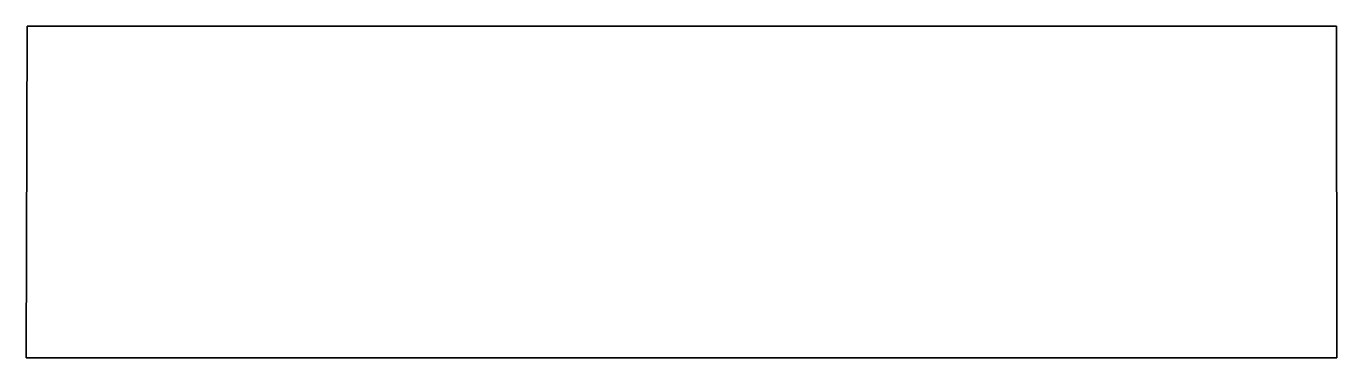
# Model space of a CAD drawing. Extents: x 0 to 3204, y -809 to 0.
import ezdxf

# ---------------------------------------------------------------- set-up
doc = ezdxf.new("R2010")
doc.units = 0
doc.linetypes.add('Solid', pattern=[0])

msp = doc.modelspace()

# ---------------------------------------------------------------- linework, layer by layer
at = {"color": 0, "linetype": 'Solid', "lineweight": 35}
msp.add_lwpolyline([(2, 0), (2799, 0), (3203, 0), (3204, -809), (0, -809), (2, 0)], close=True, dxfattribs=at)

doc.saveas('drawing.dxf')
